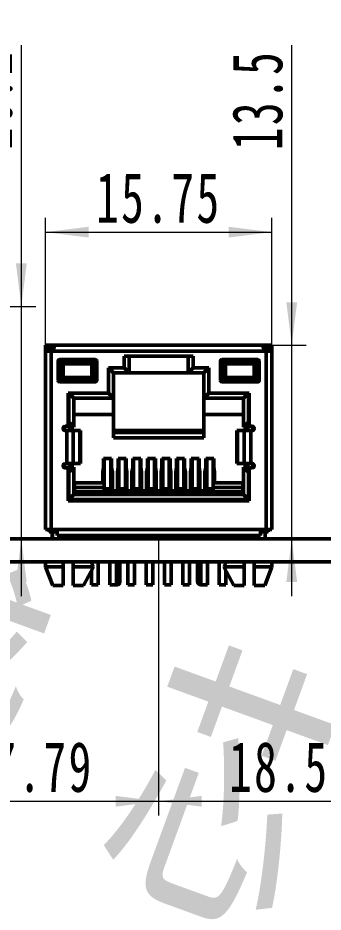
# Model space of a CAD drawing. Header units: millimetres. Extents: x -67 to 52, y -77 to 66.
# Drawn here: x -25.1 to -3.8, y 3.4 to 65.7 of the extents above; entities that cross this region are included whole.
import ezdxf

# ---------------------------------------------------------------- set-up
doc = ezdxf.new("R2010")
doc.units = ezdxf.units.MM
doc.layers.get('0').update_dxf_attribs({"lineweight": 18})
doc.layers.add('01', color=7, linetype='Continuous', lineweight=50)
doc.layers.add('尺寸线层', color=3, linetype='Continuous', lineweight=18)
doc.styles.add('标准', font='', dxfattribs={"width": 0.667})
doc.styles.get('标准').set_extended_font_data('宋体')
doc.dimstyles.new('标准', dxfattribs={"dimtxt": 3.5, "dimasz": 3, "dimexe": 1, "dimexo": 0, "dimtad": 1, "dimdsep": 46, "dimtxsty": '标准', "dimblk": '_CAXARROW', "dimcen": 0, "dimdle": 4, "dimazin": 2, "dimtfac": 0.707107, "dimtdec": 3, "dimtmove": 0, "dimatfit": 3, "dimfxl": 1, "dimtolj": 1, "dimarcsym": 1})

# ---------------------------------------------------------------- blocks, each defined once
blk = doc.blocks.new('LAN1')
at = {"color": 7, "linetype": 'Continuous'}
for p, q in [((7.877, 13.5), (-7.873, 13.5)), ((-7.872, 0.65), (-7.873, 13.5)), ((-7.873, 13.3), (-7.472, 13.3)), ((-7.873, 13.1), (7.877, 13.1)), ((-7.472, 13.3), (-7.472, 13.5)), ((-7.472, 0.65), (-7.472, 13.1)), ((-7.299, 13.25), (-7.423, 13.25)), ((7.427, 13.25), (7.304, 13.25)), ((7.427, 13.25), (7.427, 13.111)), ((7.477, 13.1), (7.477, 0.65)), ((7.477, 13.499), (7.477, 13.3)), ((7.477, 13.3), (7.877, 13.3)), ((7.877, 0.65), (7.877, 13.5)), ((-6.898, 12.5), (-4.398, 12.5)), ((-2.393, 11.93), (-2.393, 12.75)), ((-2.393, 12.75), (2.397, 12.75)), ((-2.042, 12.75), (-2.042, 11.58)), ((2.048, 11.58), (2.048, 12.75)), ((2.397, 12.75), (2.397, 11.93)), ((4.402, 12.5), (6.903, 12.5)), ((-6.997, 12.4), (-6.997, 11.05)), ((-6.997, 12.4), (-4.297, 12.4)), ((-6.997, 12.2), (-4.297, 12.2)), ((-4.313, 12.45), (-6.982, 12.45)), ((-6.847, 12.2), (-6.847, 11.25)), ((-6.648, 11.05), (-6.648, 12.4)), ((-4.648, 12.4), (-4.648, 11.05)), ((-4.447, 12.2), (-4.447, 11.25)), ((-4.297, 11.05), (-4.297, 12.4)), ((-3.497, 10.16), (-3.497, 11.93)), ((-3.497, 11.93), (-2.393, 11.93)), ((-3.148, 11.58), (-3.497, 11.93)), ((-2.042, 11.58), (-2.393, 11.93)), ((2.048, 11.58), (2.397, 11.93)), ((2.397, 11.93), (3.503, 11.93)), ((3.153, 11.58), (3.503, 11.93)), ((3.503, 11.93), (3.503, 10.16)), ((4.303, 12.4), (4.303, 11.05)), ((4.303, 12.4), (7.002, 12.4)), ((4.303, 12.2), (7.002, 12.2)), ((6.987, 12.45), (4.318, 12.45)), ((4.453, 12.2), (4.453, 11.25)), ((4.653, 11.05), (4.653, 12.4)), ((6.653, 12.4), (6.653, 11.05)), ((6.852, 12.2), (6.852, 11.25)), ((7.002, 12.4), (7.002, 11.05)), ((-4.297, 11.25), (-6.997, 11.25)), ((-3.148, 7.041), (-3.148, 11.58)), ((3.153, 11.58), (-3.148, 11.58)), ((3.153, 7.041), (3.153, 11.58)), ((7.002, 11.25), (4.303, 11.25)), ((-4.297, 11.05), (-6.997, 11.05)), ((-6.982, 11), (-4.313, 11)), ((-6.898, 10.95), (-4.398, 10.95)), ((7.002, 11.05), (4.303, 11.05)), ((4.318, 11), (6.987, 11)), ((4.402, 10.95), (6.903, 10.95)), ((-6.297, 7.85), (-6.297, 10.16)), ((-6.297, 10.16), (-3.497, 10.16)), ((-6.247, 10.16), (-6.247, 8.15)), ((-5.898, 9.81), (-6.247, 10.16)), ((-3.148, 9.81), (-3.497, 10.16)), ((3.153, 9.81), (3.503, 10.16)), ((3.503, 10.16), (6.303, 10.16)), ((5.903, 9.81), (6.253, 10.16)), ((6.253, 8.15), (6.253, 10.16)), ((6.303, 10.16), (6.303, 7.85)), ((-5.898, 9.81), (-5.898, 7.8)), ((-3.148, 9.81), (-5.898, 9.81)), ((5.903, 9.81), (3.153, 9.81)), ((5.903, 7.8), (5.903, 9.81)), ((-6.247, 8.15), (-6.297, 8.15)), ((-5.898, 7.8), (-6.247, 8.15)), ((-3.148, 8.667), (-5.898, 8.667)), ((5.903, 8.667), (3.153, 8.667)), ((5.903, 7.8), (6.253, 8.15)), ((6.303, 8.15), (6.253, 8.15)), ((-6.547, 7.841), (-6.547, 7.559)), ((-6.498, 7.85), (-6.297, 7.85)), ((-6.498, 7.55), (-5.445, 7.55)), ((-6.398, 7.55), (-6.398, 5.25)), ((-6.197, 7.8), (-6.297, 7.9)), ((-6.197, 7.8), (-6.197, 7.55)), ((-6.197, 7.8), (-5.898, 7.8)), ((-5.954, 5.25), (-5.954, 7.55)), ((-5.483, 7.55), (-5.483, 5.25)), ((-5.445, 5.25), (-5.445, 7.55)), ((3.153, 7.549), (-3.148, 7.549)), ((5.45, 5.25), (5.45, 7.55)), ((5.45, 7.55), (6.503, 7.55)), ((5.488, 5.25), (5.488, 7.55)), ((5.903, 7.8), (6.203, 7.8)), ((5.959, 7.55), (5.959, 5.25)), ((6.203, 7.8), (6.303, 7.9)), ((6.203, 7.55), (6.203, 7.8)), ((6.303, 7.85), (6.502, 7.85)), ((6.403, 5.25), (6.403, 7.55)), ((6.553, 7.559), (6.553, 7.841)), ((3.153, 7.422), (-3.148, 7.422)), ((-3.148, 7.041), (3.153, 7.041)), ((-6.547, 5.241), (-6.547, 4.959)), ((-6.498, 5.25), (-5.445, 5.25)), ((-6.197, 5), (-6.297, 4.9)), ((-6.247, 4.65), (-5.898, 5)), ((-6.197, 5.25), (-6.197, 5)), ((-6.197, 5), (-5.898, 5)), ((-5.898, 5), (-5.898, 3.1)), ((-3.833, 4.974), (-3.833, 5.599)), ((-3.833, 5.599), (-3.274, 5.599)), ((-3.797, 3.1), (-3.797, 5.599)), ((-3.338, 5.599), (-3.338, 3.1)), ((-3.274, 4.976), (-3.274, 5.599)), ((-2.817, 4.976), (-2.817, 5.599)), ((-2.817, 5.599), (-2.258, 5.599)), ((-2.778, 3.1), (-2.778, 5.599)), ((-2.317, 5.599), (-2.317, 3.1)), ((-2.258, 4.976), (-2.258, 5.599)), ((-1.801, 4.976), (-1.801, 5.599)), ((-1.801, 5.599), (-1.242, 5.599)), ((-1.757, 3.1), (-1.757, 5.599)), ((-1.297, 5.599), (-1.297, 3.1)), ((-1.242, 4.976), (-1.242, 5.599)), ((-0.785, 4.976), (-0.785, 5.599)), ((-0.785, 5.599), (-0.226, 5.599)), ((-0.737, 3.1), (-0.737, 5.599)), ((-0.278, 5.599), (-0.278, 3.1)), ((-0.226, 4.976), (-0.226, 5.599)), ((0.231, 5.599), (0.231, 4.976)), ((0.231, 5.599), (0.79, 5.599)), ((0.282, 3.1), (0.282, 5.599)), ((0.743, 5.599), (0.743, 3.1)), ((0.79, 5.599), (0.79, 4.976)), ((1.247, 5.599), (1.247, 4.976)), ((1.247, 5.599), (1.806, 5.599)), ((1.303, 3.1), (1.303, 5.599)), ((1.763, 5.599), (1.763, 3.1)), ((1.806, 5.599), (1.806, 4.976)), ((2.263, 5.599), (2.263, 4.976)), ((2.263, 5.599), (2.822, 5.599)), ((2.323, 3.1), (2.323, 5.599)), ((2.782, 5.599), (2.782, 3.1)), ((2.822, 5.599), (2.822, 4.976)), ((3.279, 5.599), (3.279, 4.976)), ((3.279, 5.599), (3.838, 5.599)), ((3.343, 3.1), (3.343, 5.599)), ((3.803, 5.599), (3.803, 3.1)), ((3.838, 5.599), (3.838, 4.974)), ((5.45, 5.25), (6.502, 5.25)), ((5.903, 3.1), (5.903, 5)), ((5.903, 5), (6.253, 4.65)), ((5.903, 5), (6.203, 5)), ((6.203, 5), (6.203, 5.25)), ((6.303, 4.9), (6.203, 5)), ((6.553, 4.959), (6.553, 5.241)), ((-6.498, 4.95), (-6.297, 4.95)), ((-6.297, 2.645), (-6.297, 4.95)), ((-6.297, 4.65), (-6.247, 4.65)), ((-6.247, 4.65), (-6.247, 2.75)), ((-3.888, 4.664), (-3.833, 4.974)), ((-3.888, 3.9), (-3.888, 4.664)), ((-3.274, 4.976), (-3.219, 4.664)), ((-3.219, 3.479), (-3.219, 4.664)), ((-2.872, 4.664), (-2.817, 4.976)), ((-2.872, 4.664), (-2.872, 3.479)), ((-2.258, 4.976), (-2.203, 4.664)), ((-2.203, 3.479), (-2.203, 4.664)), ((-1.856, 4.664), (-1.801, 4.976)), ((-1.856, 4.664), (-1.856, 3.479)), ((-1.242, 4.976), (-1.187, 4.664)), ((-1.187, 3.479), (-1.187, 4.664)), ((-0.84, 4.664), (-0.785, 4.976)), ((-0.84, 4.664), (-0.84, 3.479)), ((-0.226, 4.976), (-0.171, 4.664)), ((-0.171, 3.479), (-0.171, 4.664)), ((0.176, 4.664), (0.231, 4.976)), ((0.176, 4.664), (0.176, 3.479)), ((0.79, 4.976), (0.845, 4.664)), ((0.845, 3.479), (0.845, 4.664)), ((1.192, 4.664), (1.247, 4.976)), ((1.192, 4.664), (1.192, 3.479)), ((1.806, 4.976), (1.861, 4.664)), ((1.861, 3.479), (1.861, 4.664)), ((2.208, 4.664), (2.263, 4.976)), ((2.208, 4.664), (2.208, 3.479)), ((2.822, 4.976), (2.877, 4.664)), ((2.877, 3.479), (2.877, 4.664)), ((3.224, 4.664), (3.279, 4.976)), ((3.224, 4.664), (3.224, 3.479)), ((3.838, 4.974), (3.893, 4.664)), ((3.893, 4.664), (3.893, 3.9)), ((6.253, 2.75), (6.253, 4.65)), ((6.253, 4.65), (6.303, 4.65)), ((6.303, 4.95), (6.303, 2.645)), ((6.303, 4.95), (6.503, 4.95)), ((-5.898, 3.9), (-3.888, 3.9)), ((-5.847, 3.1), (-5.847, 3.9)), ((3.893, 3.9), (5.903, 3.9)), ((5.852, 3.1), (5.852, 3.9)), ((-3.797, 3.583), (-5.847, 3.583)), ((-5.847, 3.284), (-3.797, 3.284)), ((-4.847, 3.278), (-4.847, 3.244)), ((-4.847, 3.278), (-3.797, 3.278)), ((-4.847, 3.244), (-3.797, 3.244)), ((-3.338, 3.492), (-3.797, 3.492)), ((-3.797, 3.41), (-3.338, 3.41)), ((-3.338, 3.295), (-3.797, 3.295)), ((-3.219, 3.583), (-3.338, 3.583)), ((-3.338, 3.284), (-2.778, 3.284)), ((-2.997, 3.354), (-3.094, 3.354)), ((-2.778, 3.583), (-2.872, 3.583)), ((-2.317, 3.492), (-2.778, 3.492)), ((-2.778, 3.41), (-2.317, 3.41)), ((-2.317, 3.295), (-2.778, 3.295)), ((-2.203, 3.583), (-2.317, 3.583)), ((-2.317, 3.284), (-1.757, 3.284)), ((-2.317, 3.278), (-1.877, 3.278)), ((-2.317, 3.244), (-1.877, 3.244)), ((-1.981, 3.354), (-2.078, 3.354)), ((-1.877, 3.244), (-1.877, 3.278)), ((-1.757, 3.583), (-1.856, 3.583)), ((-1.297, 3.492), (-1.757, 3.492)), ((-1.757, 3.41), (-1.297, 3.41)), ((-1.297, 3.295), (-1.757, 3.295)), ((-1.187, 3.583), (-1.297, 3.583)), ((-1.297, 3.284), (-0.737, 3.284)), ((-0.965, 3.354), (-1.062, 3.354)), ((-0.737, 3.583), (-0.84, 3.583)), ((-0.278, 3.492), (-0.737, 3.492)), ((-0.737, 3.41), (-0.278, 3.41)), ((-0.278, 3.295), (-0.737, 3.295)), ((-0.171, 3.583), (-0.278, 3.583)), ((-0.278, 3.284), (0.282, 3.284)), ((-0.278, 3.278), (0.282, 3.278)), ((-0.278, 3.244), (0.282, 3.244)), ((0.051, 3.354), (-0.046, 3.354)), ((0.282, 3.583), (0.176, 3.583)), ((0.743, 3.492), (0.282, 3.492)), ((0.282, 3.41), (0.743, 3.41)), ((0.743, 3.295), (0.282, 3.295)), ((0.845, 3.583), (0.743, 3.583)), ((0.743, 3.284), (1.303, 3.284)), ((1.067, 3.354), (0.97, 3.354)), ((1.303, 3.583), (1.192, 3.583)), ((1.763, 3.492), (1.303, 3.492)), ((1.303, 3.41), (1.763, 3.41)), ((1.763, 3.295), (1.303, 3.295)), ((1.861, 3.583), (1.763, 3.583)), ((1.763, 3.284), (2.323, 3.284)), ((1.883, 3.278), (1.883, 3.244)), ((1.883, 3.278), (2.323, 3.278)), ((1.883, 3.244), (2.323, 3.244)), ((2.083, 3.354), (1.986, 3.354)), ((2.323, 3.583), (2.208, 3.583)), ((2.782, 3.492), (2.323, 3.492)), ((2.323, 3.41), (2.782, 3.41)), ((2.782, 3.295), (2.323, 3.295)), ((2.877, 3.583), (2.782, 3.583)), ((2.782, 3.284), (3.343, 3.284)), ((3.099, 3.354), (3.002, 3.354)), ((3.343, 3.583), (3.224, 3.583)), ((3.803, 3.492), (3.343, 3.492)), ((3.343, 3.41), (3.803, 3.41)), ((3.803, 3.295), (3.343, 3.295)), ((5.852, 3.583), (3.803, 3.583)), ((3.803, 3.284), (5.852, 3.284)), ((3.803, 3.278), (4.852, 3.278)), ((3.803, 3.244), (4.852, 3.244)), ((4.852, 3.244), (4.852, 3.278)), ((-6.297, 2.645), (6.303, 2.645)), ((-5.898, 3.1), (-6.247, 2.75)), ((-6.247, 2.75), (6.253, 2.75)), ((5.903, 3.1), (-5.898, 3.1)), ((6.253, 2.75), (5.903, 3.1)), ((7.877, 0.65), (-7.872, 0.65)), ((-7.623, 0.65), (-7.623, 0.5)), ((-7.423, 0.5), (-7.423, 0.65)), ((-7.072, 0.25), (-7.072, 0.65)), ((7.077, 0.65), (7.077, 0.25)), ((7.427, 0.65), (7.427, 0.5)), ((7.627, 0.65), (7.627, 0.5)), ((-7.072, 0.5), (-7.623, 0.5)), ((-7.402, 0.5), (-7.402, 0)), ((-7.397, 0.5), (-7.397, 0)), ((-7.072, 0.25), (7.077, 0.25)), ((-4.773, 0.25), (-4.773, 0)), ((-4.678, 0), (-4.678, 0.25)), ((-4.218, 0.25), (-4.218, 0)), ((-3.403, 0), (-3.403, 0.25)), ((-2.942, 0.25), (-2.942, 0)), ((-2.692, 0.25), (-2.692, 0)), ((-2.137, 0), (-2.137, 0.25)), ((-1.677, 0.25), (-1.677, 0)), ((-0.862, 0), (-0.862, 0.25)), ((-0.403, 0.25), (-0.403, 0)), ((0.403, 0), (0.403, 0.25)), ((0.863, 0.25), (0.863, 0)), ((1.678, 0), (1.678, 0.25)), ((2.138, 0.25), (2.138, 0)), ((2.698, 0), (2.698, 0.25)), ((2.943, 0), (2.943, 0.25)), ((3.403, 0.25), (3.403, 0)), ((4.218, 0), (4.218, 0.25)), ((4.678, 0.25), (4.678, 0)), ((4.778, 0.25), (4.778, 0)), ((7.627, 0.5), (7.077, 0.5)), ((7.402, 0.5), (7.402, 0)), ((7.407, 0.5), (7.407, 0)), ((-7.873, -1.6), (-7.873, -1.95)), ((-6.648, -3.25), (-6.648, -1.6)), ((-5.948, -3.25), (-5.948, -1.6)), ((-4.525, -1.945), (-4.723, -1.6)), ((-4.678, -1.679), (-4.678, -1.6)), ((-4.218, -1.6), (-4.218, -3.2)), ((-3.403, -3.2), (-3.403, -1.6)), ((-2.942, -1.6), (-2.942, -3.2)), ((-2.692, -1.6), (-2.692, -2.97)), ((-2.137, -3.2), (-2.137, -1.6)), ((-1.677, -1.6), (-1.677, -3.2)), ((-0.862, -3.2), (-0.862, -1.6)), ((-0.403, -1.6), (-0.403, -3.2)), ((0.403, -3.2), (0.403, -1.6)), ((0.863, -1.6), (0.863, -3.2)), ((1.678, -3.2), (1.678, -1.6)), ((2.138, -1.6), (2.138, -3.2)), ((2.698, -2.97), (2.698, -1.6)), ((2.943, -3.2), (2.943, -1.6)), ((3.403, -1.6), (3.403, -3.2)), ((4.218, -3.2), (4.218, -1.6)), ((4.53, -1.945), (4.728, -1.6)), ((4.678, -1.6), (4.678, -1.688)), ((5.953, -3.25), (5.953, -1.6)), ((6.653, -1.6), (6.653, -3.25)), ((7.877, -1.6), (7.877, -1.95)), ((-7.873, -1.95), (-7.372, -3.25)), ((-7.873, -1.95), (-6.648, -1.95)), ((-5.948, -1.945), (-4.525, -1.945)), ((-5.223, -3.25), (-4.525, -1.945)), ((-4.678, -3.2), (-4.678, -2.23)), ((5.228, -3.25), (4.53, -1.945)), ((5.953, -1.945), (4.53, -1.945)), ((4.678, -2.221), (4.678, -3.2)), ((7.877, -1.95), (6.653, -1.95)), ((7.877, -1.95), (7.377, -3.25)), ((-6.648, -3.25), (-7.372, -3.25)), ((-5.223, -3.25), (-5.948, -3.25)), ((-4.218, -3.2), (-4.678, -3.2)), ((-2.942, -3.2), (-3.403, -3.2)), ((-1.677, -3.2), (-2.137, -3.2)), ((-0.403, -3.2), (-0.862, -3.2)), ((0.863, -3.2), (0.403, -3.2)), ((2.138, -3.2), (1.678, -3.2)), ((3.403, -3.2), (2.943, -3.2)), ((4.678, -3.2), (4.218, -3.2)), ((5.953, -3.25), (5.228, -3.25)), ((7.377, -3.25), (6.653, -3.25))]:
    blk.add_line(p, q, dxfattribs=at)
for centre, radius, start, end in [((-7.423, 13.05), 0.2, 90, 165.58935), ((-7.643, 13.389), 0.371, 341.93707, 346.10559), ((7.648, 13.389), 0.371, 193.8917, 198.0598), ((7.427, 13.05), 0.2, 14.5511, 90), ((-6.898, 12.4), 0.1, 90, 180.00001), ((-4.398, 12.4), 0.1, 360, 90), ((4.402, 12.4), 0.1, 90, 180.00001), ((6.903, 12.4), 0.1, 360, 90), ((-6.648, 12.2), 0.2, 90, 180), ((-4.648, 12.2), 0.2, 0, 90), ((4.653, 12.2), 0.2, 90, 180), ((6.653, 12.2), 0.2, 0, 90), ((-6.648, 11.25), 0.2, 180, 270), ((-4.648, 11.25), 0.2, 270, 0), ((4.653, 11.25), 0.2, 180, 270), ((6.653, 11.25), 0.2, 270, 0), ((-6.898, 11.05), 0.1, 180, 270), ((-4.398, 11.05), 0.1, 270, 0.00001), ((4.402, 11.05), 0.1, 180, 270), ((6.903, 11.05), 0.1, 270, 0.00001), ((-6.498, 7.7), 0.15, 90.00306, 270.00145), ((6.503, 7.7), 0.15, 269.99189, 90.012), ((-6.498, 5.1), 0.15, 90.00279, 270.00145), ((6.503, 5.1), 0.15, 269.99216, 90.012), ((-3.094, 3.479), 0.125, 180.01195, 270.002), ((-2.997, 3.479), 0.125, 269.99182, 359.98132), ((-2.078, 3.479), 0.125, 180.01195, 270.002), ((-1.981, 3.479), 0.125, 269.99182, 359.98131), ((-1.062, 3.479), 0.125, 180.01195, 270.002), ((-0.965, 3.479), 0.125, 269.99182, 359.98131), ((-0.046, 3.479), 0.125, 180.01195, 270.002), ((0.051, 3.479), 0.125, 269.99439, 359.99248), ((0.97, 3.479), 0.125, 180.01455, 270.01202), ((1.067, 3.479), 0.125, 269.99439, 359.99248), ((1.986, 3.479), 0.125, 180.01455, 270.01202), ((2.083, 3.479), 0.125, 269.99439, 359.99248), ((3.002, 3.479), 0.125, 180.01455, 270.01202), ((3.099, 3.479), 0.125, 269.99439, 359.99248), ((-7.423, 0.7), 0.2, 194.77495, 270), ((7.427, 0.7), 0.2, 270, 345.43586), ((-6.347, 0.5), 0.5, 210.18635, 329.79945), ((6.352, 0.5), 0.5, 210.18635, 329.79945), ((-2.922, -2.97), 0.23, 265.08541, 0.02152), ((2.928, -2.97), 0.23, 179.97744, 273.67744)]:
    blk.add_arc(centre, radius, start, end, dxfattribs=at)
for points, knots in [([(-7.273, 13.375), (-7.273, 13.386), (-7.275, 13.408), (-7.282, 13.437), (-7.296, 13.462), (-7.318, 13.48), (-7.347, 13.491), (-7.383, 13.497), (-7.426, 13.499), (-7.456, 13.499), (-7.472, 13.499)], [0, 0, 0, 0, 46.824278, 87.83349, 124.854742, 161.504613, 202.294012, 251.43919, 310.772753, 377.803897, 377.803897, 377.803897, 377.803897]), ([(-7.289, 13.274), (-7.299, 13.283), (-7.326, 13.293), (-7.37, 13.298), (-7.42, 13.3), (-7.455, 13.3), (-7.472, 13.3)], [0, 0, 0, 0, 40.425351, 89.30637, 143.656973, 200.489287, 200.489287, 200.489287, 200.489287]), ([(-7.29, 13.274), (-7.296, 13.254), (-7.314, 13.213), (-7.345, 13.167), (-7.377, 13.135), (-7.406, 13.116), (-7.433, 13.108), (-7.455, 13.102), (-7.467, 13.1), (-7.472, 13.1)], [0, 0, 0, 0, 77.594503, 158.563266, 199.665343, 240.825201, 282.052038, 302.750453, 323.374274, 323.374274, 323.374274, 323.374274]), ([(-7.423, 13.25), (-7.423, 13.25), (-7.423, 13.249), (-7.423, 13.247), (-7.423, 13.244), (-7.423, 13.24), (-7.423, 13.234), (-7.423, 13.225), (-7.423, 13.21), (-7.423, 13.19), (-7.422, 13.166), (-7.422, 13.14), (-7.422, 13.121), (-7.422, 13.111)], [0, 0, 0, 0, 2.328466, 9.042206, 20.123894, 35.514826, 55.144247, 78.882803, 138.058743, 211.636778, 297.796886, 394.481856, 499.264148, 499.264148, 499.264148, 499.264148]), ([(-7.273, 13.375), (-7.273, 13.369), (-7.273, 13.344), (-7.278, 13.319), (-7.282, 13.3)], [0, 0, 0, 0, 26.261369, 112.916948, 112.916948, 112.916948, 112.916948]), ([(7.477, 13.499), (7.461, 13.499), (7.431, 13.499), (7.388, 13.497), (7.352, 13.491), (7.323, 13.48), (7.301, 13.462), (7.287, 13.437), (7.28, 13.408), (7.277, 13.386), (7.277, 13.375)], [0, 0, 0, 0, 42.729564, 80.552243, 111.88025, 137.881798, 161.244548, 184.844089, 210.985759, 240.834292, 240.834292, 240.834292, 240.834292]), ([(7.287, 13.3), (7.286, 13.307), (7.28, 13.331), (7.277, 13.357), (7.277, 13.375)], [0, 0, 0, 0, 19.212103, 71.963562, 71.963562, 71.963562, 71.963562]), ([(7.477, 13.3), (7.46, 13.3), (7.425, 13.3), (7.375, 13.298), (7.331, 13.293), (7.304, 13.283), (7.294, 13.274)], [0, 0, 0, 0, 36.051499, 70.530033, 101.541625, 127.19096, 127.19096, 127.19096, 127.19096]), ([(7.477, 13.1), (7.475, 13.1), (7.469, 13.101), (7.458, 13.103), (7.444, 13.106), (7.427, 13.111), (7.406, 13.119), (7.382, 13.135), (7.35, 13.167), (7.318, 13.213), (7.301, 13.254), (7.295, 13.274)], [0, 0, 0, 0, 8.278209, 16.559203, 33.119736, 49.679745, 66.236693, 99.261809, 132.243728, 197.209512, 259.46585, 259.46585, 259.46585, 259.46585])]:
    blk.add_open_spline(points, degree=3, knots=knots, dxfattribs=at)
at = {"layer": '01', "ltscale": 0.4}
blk.add_line((-0.403, 0), (0.403, 0), dxfattribs=at)
blk = doc.blocks.new('*X48')
at = {"layer": '尺寸线层', "ltscale": 0.4, "transparency": 16777216}
for points in [[(-33.06, 11.077), (-30.06, 11.452), (-30.06, 10.702)], [(-15.27, 11.077), (-18.27, 11.452), (-18.27, 10.702)]]:
    blk.add_hatch(color=0, dxfattribs=at).paths.add_polyline_path(points, flags=0)
at = {"layer": '尺寸线层', "color": 0, "ltscale": 0.4, "transparency": 16777216}
for p, q in [((-33.06, 29.362), (-33.06, 10.077)), ((-15.27, 29.362), (-15.27, 10.077)), ((-33.06, 11.077), (-15.27, 11.077))]:
    blk.add_line(p, q, dxfattribs=at)
at = {"layer": '尺寸线层', "color": 0, "ltscale": 0.4, "transparency": 16777216, "insert": (-24.165, 13.452), "char_height": 3.5, "width": 14.31987, "attachment_point": 5, "line_spacing_factor": 1.15057, "style": '标准'}
blk.add_mtext('\\T1.1;17.79', dxfattribs=at)
blk = doc.blocks.new('_CAXARROW')
blk.add_hatch(color=0).paths.add_polyline_path([(0, 0), (-1, 0.125), (-1, -0.125)], flags=0)
blk = doc.blocks.new('*X49')
at = {"layer": '尺寸线层', "ltscale": 0.4, "transparency": 16777216}
for points in [[(-15.27, 11.077), (-12.27, 11.452), (-12.27, 10.702)], [(3.25, 11.077), (0.25, 11.452), (0.25, 10.702)]]:
    blk.add_hatch(color=0, dxfattribs=at).paths.add_polyline_path(points, flags=0)
at = {"layer": '尺寸线层', "color": 0, "ltscale": 0.4, "transparency": 16777216}
for p, q in [((-15.27, 29.362), (-15.27, 10.077)), ((3.25, 29.362), (3.25, 10.077)), ((-15.27, 11.077), (3.25, 11.077))]:
    blk.add_line(p, q, dxfattribs=at)
at = {"layer": '尺寸线层', "color": 0, "ltscale": 0.4, "transparency": 16777216, "insert": (-6.01, 13.452), "char_height": 3.5, "width": 14.31987, "attachment_point": 5, "line_spacing_factor": 1.15057, "style": '标准'}
blk.add_mtext('\\T1.1;18.52', dxfattribs=at)
blk = doc.blocks.new('*X54')
at = {"layer": '尺寸线层', "ltscale": 0.4, "transparency": 16777216}
for points in [[(-24.825, 45.562), (-24.45, 48.562), (-25.2, 48.562)], [(-24.825, 29.362), (-24.45, 26.362), (-25.2, 26.362)]]:
    blk.add_hatch(color=0, dxfattribs=at).paths.add_polyline_path(points, flags=0)
at = {"layer": '尺寸线层', "color": 0, "ltscale": 0.4, "transparency": 16777216}
for p, q in [((-24.825, 63.772), (-24.825, 25.362)), ((-27.81, 45.562), (-23.825, 45.562)), ((-26.017, 29.362), (-23.825, 29.362))]:
    blk.add_line(p, q, dxfattribs=at)
at = {"layer": '尺寸线层', "color": 0, "ltscale": 0.4, "transparency": 16777216, "insert": (-27.2, 59.953), "char_height": 3.5, "width": 11.4559, "attachment_point": 5, "rotation": 90, "line_spacing_factor": 1.15057, "style": '标准'}
blk.add_mtext('\\T1.1;16.2', dxfattribs=at)
blk = doc.blocks.new('*X57')
at = {"layer": '尺寸线层', "ltscale": 0.4, "transparency": 16777216}
for points in [[(-23.143, 50.746), (-20.143, 51.121), (-20.143, 50.371)], [(-7.393, 50.746), (-10.393, 51.121), (-10.393, 50.371)]]:
    blk.add_hatch(color=0, dxfattribs=at).paths.add_polyline_path(points, flags=0)
at = {"layer": '尺寸线层', "color": 0, "ltscale": 0.4, "transparency": 16777216}
for p, q in [((-23.143, 42.862), (-23.143, 51.746)), ((-7.393, 42.862), (-7.393, 51.746)), ((-23.143, 50.746), (-7.393, 50.746))]:
    blk.add_line(p, q, dxfattribs=at)
at = {"layer": '尺寸线层', "color": 0, "ltscale": 0.4, "transparency": 16777216, "insert": (-15.267, 53.121), "char_height": 3.5, "width": 14.31987, "attachment_point": 5, "line_spacing_factor": 1.15057, "style": '标准'}
blk.add_mtext('\\T1.1;15.75', dxfattribs=at)
blk = doc.blocks.new('*X58')
at = {"layer": '尺寸线层', "ltscale": 0.4, "transparency": 16777216}
for points in [[(-6.01, 42.862), (-6.385, 45.862), (-5.635, 45.862)], [(-6.01, 29.362), (-6.385, 26.362), (-5.635, 26.362)]]:
    blk.add_hatch(color=0, dxfattribs=at).paths.add_polyline_path(points, flags=0)
at = {"layer": '尺寸线层', "color": 0, "ltscale": 0.4, "transparency": 16777216}
for p, q in [((-6.01, 25.362), (-6.01, 63.772)), ((-7.393, 42.862), (-5.01, 42.862)), ((-7.868, 29.362), (-5.01, 29.362))]:
    blk.add_line(p, q, dxfattribs=at)
at = {"layer": '尺寸线层', "color": 0, "ltscale": 0.4, "transparency": 16777216, "insert": (-8.385, 59.953), "char_height": 3.5, "width": 11.4559, "attachment_point": 5, "rotation": 90, "line_spacing_factor": 1.15057, "style": '标准'}
blk.add_mtext('\\T1.1;13.5', dxfattribs=at)

msp = doc.modelspace()

# ---------------------------------------------------------------- linework, layer by layer
at = {"layer": '01', "ltscale": 0.4}
for p, q in [((50.76, 29.362), (-49.24, 29.362)), ((-49.24, 27.762), (50.76, 27.762))]:
    msp.add_line(p, q, dxfattribs=at)

# ---------------------------------------------------------------- block references
msp.add_blockref('LAN1', (-15.27, 29.362), dxfattribs=at)

# ---------------------------------------------------------------- texts
at = {"layer": '01', "ltscale": 0.4, "insert": (-54.564, 35.703), "char_height": 15, "attachment_point": 1, "rotation": 339.96803, "style": '标准'}
msp.add_mtext_dynamic_manual_height_columns('{\\T1.55;\\C251;研盛芯控ELSKY}', width=129.1207, gutter_width=1, heights=[0], dxfattribs=at)

# ---------------------------------------------------------------- dimensions: what is measured, and where the dimension line sits
at = {"layer": '尺寸线层', "ltscale": 0.4}
for base, p1, p2, angle, picture, middle in [((-24.825, 29.362), (-27.81, 45.562), (-26.017, 29.362), 270, '*X54', (-24.825, 59.953)), ((-6.01, 42.862), (-7.868, 29.362), (-7.393, 42.862), 90, '*X58', (-6.01, 59.953))]:
    dim = msp.add_linear_dim(base=base, p1=p1, p2=p2, angle=angle, dimstyle='标准', override={"dimsah": 1, "dimtzin": 8}, dxfattribs=at)
    dim.commit()
    dim.dimension.update_dxf_attribs({"geometry": picture, "text_midpoint": middle, "dimtype": 160})
for base, p1, p2, picture, middle in [((-7.393, 50.746), (-23.143, 42.862), (-7.393, 42.862), '*X57', (-15.268, 50.746)), ((-15.27, 11.077), (-33.06, 29.362), (-15.27, 29.362), '*X48', (-24.165, 11.077)), ((3.25, 11.077), (-15.27, 29.362), (3.25, 29.362), '*X49', (-6.01, 11.077))]:
    dim = msp.add_linear_dim(base=base, p1=p1, p2=p2, angle=0, dimstyle='标准', override={"dimsah": 1, "dimtzin": 8}, dxfattribs=at)
    dim.commit()
    dim.dimension.update_dxf_attribs({"geometry": picture, "text_midpoint": middle})

doc.saveas('drawing.dxf')
